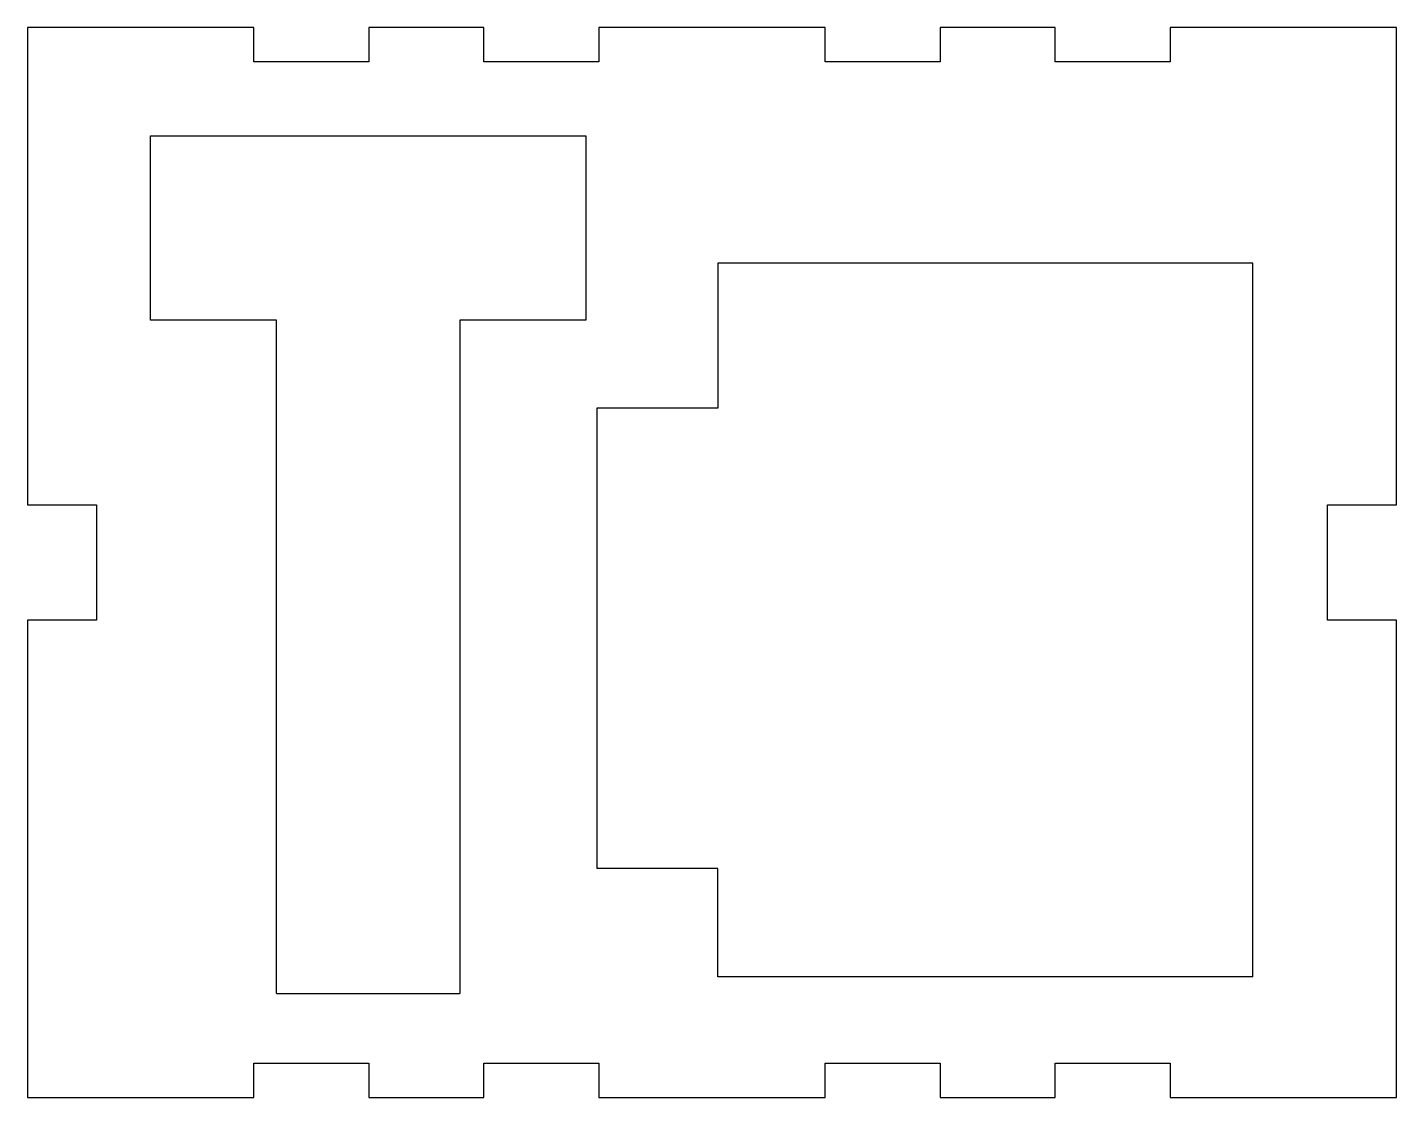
# Model space of a CAD drawing. Extents: x -77 to 42, y -19 to 74.
import ezdxf

# ---------------------------------------------------------------- set-up
doc = ezdxf.new("R2010")
doc.units = 0
doc.header["$MEASUREMENT"] = 0
doc.layers.add('2D', color=7, linetype='CONTINUOUS')

# ---------------------------------------------------------------- blocks, each defined once
blk = doc.blocks.new('SHAPE2DVIEW')
at = {"layer": '2D', "color": 0}
for p, q in [((-57.06, 74), (-76.73, 74)), ((-76.73, 74), (-76.73, 32.5)), ((-57.06, 71), (-57.06, 74)), ((-37.06, 74), (-47.06, 74)), ((-47.06, 74), (-47.06, 71)), ((-37.06, 71), (-37.06, 74)), ((-7.4, 74), (-27.06, 74)), ((-27.06, 74), (-27.06, 71)), ((-7.4, 71), (-7.4, 74)), ((12.6, 74), (2.6, 74)), ((2.6, 74), (2.6, 71)), ((12.6, 71), (12.6, 74)), ((42.27, 74), (22.6, 74)), ((22.6, 74), (22.6, 71)), ((42.27, 32.5), (42.27, 74)), ((-47.06, 71), (-57.06, 71)), ((-27.06, 71), (-37.06, 71)), ((2.6, 71), (-7.4, 71)), ((22.6, 71), (12.6, 71)), ((-66.04, 48.57), (-66.04, 64.57)), ((-66.04, 64.57), (-28.19, 64.57)), ((-28.19, 64.57), (-28.19, 48.57)), ((-16.73, 53.5), (-16.73, 40.9)), ((29.77, 53.5), (-16.73, 53.5)), ((29.77, -8.5), (29.77, 53.5)), ((-55.08, 48.57), (-66.04, 48.57)), ((-55.08, -9.95), (-55.08, 48.57)), ((-28.19, 48.57), (-39.15, 48.57)), ((-39.15, 48.57), (-39.15, -9.95)), ((-27.23, 40.9), (-27.23, 0.9)), ((-16.73, 40.9), (-27.23, 40.9)), ((-76.73, 32.5), (-70.73, 32.5)), ((-70.73, 32.5), (-70.73, 22.5)), ((36.27, 22.5), (36.27, 32.5)), ((36.27, 32.5), (42.27, 32.5)), ((-70.73, 22.5), (-76.73, 22.5)), ((-76.73, 22.5), (-76.73, -19)), ((42.27, 22.5), (36.27, 22.5)), ((42.27, -19), (42.27, 22.5)), ((-16.73, 0.9), (-27.23, 0.9)), ((-16.73, -8.5), (-16.73, 0.9)), ((29.77, -8.5), (-16.73, -8.5)), ((-55.08, -9.95), (-39.15, -9.95)), ((-57.06, -19), (-57.06, -16)), ((-57.06, -16), (-47.06, -16)), ((-47.06, -16), (-47.06, -19)), ((-37.06, -19), (-37.06, -16)), ((-37.06, -16), (-27.06, -16)), ((-27.06, -16), (-27.06, -19)), ((-7.4, -19), (-7.4, -16)), ((-7.4, -16), (2.6, -16)), ((2.6, -16), (2.6, -19)), ((12.6, -19), (12.6, -16)), ((12.6, -16), (22.6, -16)), ((22.6, -16), (22.6, -19)), ((-76.73, -19), (-57.06, -19)), ((-47.06, -19), (-37.06, -19)), ((-27.06, -19), (-7.4, -19)), ((2.6, -19), (12.6, -19)), ((22.6, -19), (42.27, -19))]:
    blk.add_line(p, q, dxfattribs=at)

msp = doc.modelspace()

# ---------------------------------------------------------------- block references
at = {"layer": '2D', "color": 0}
msp.add_blockref('SHAPE2DVIEW', (0, 0), dxfattribs=at)

doc.saveas('drawing.dxf')
